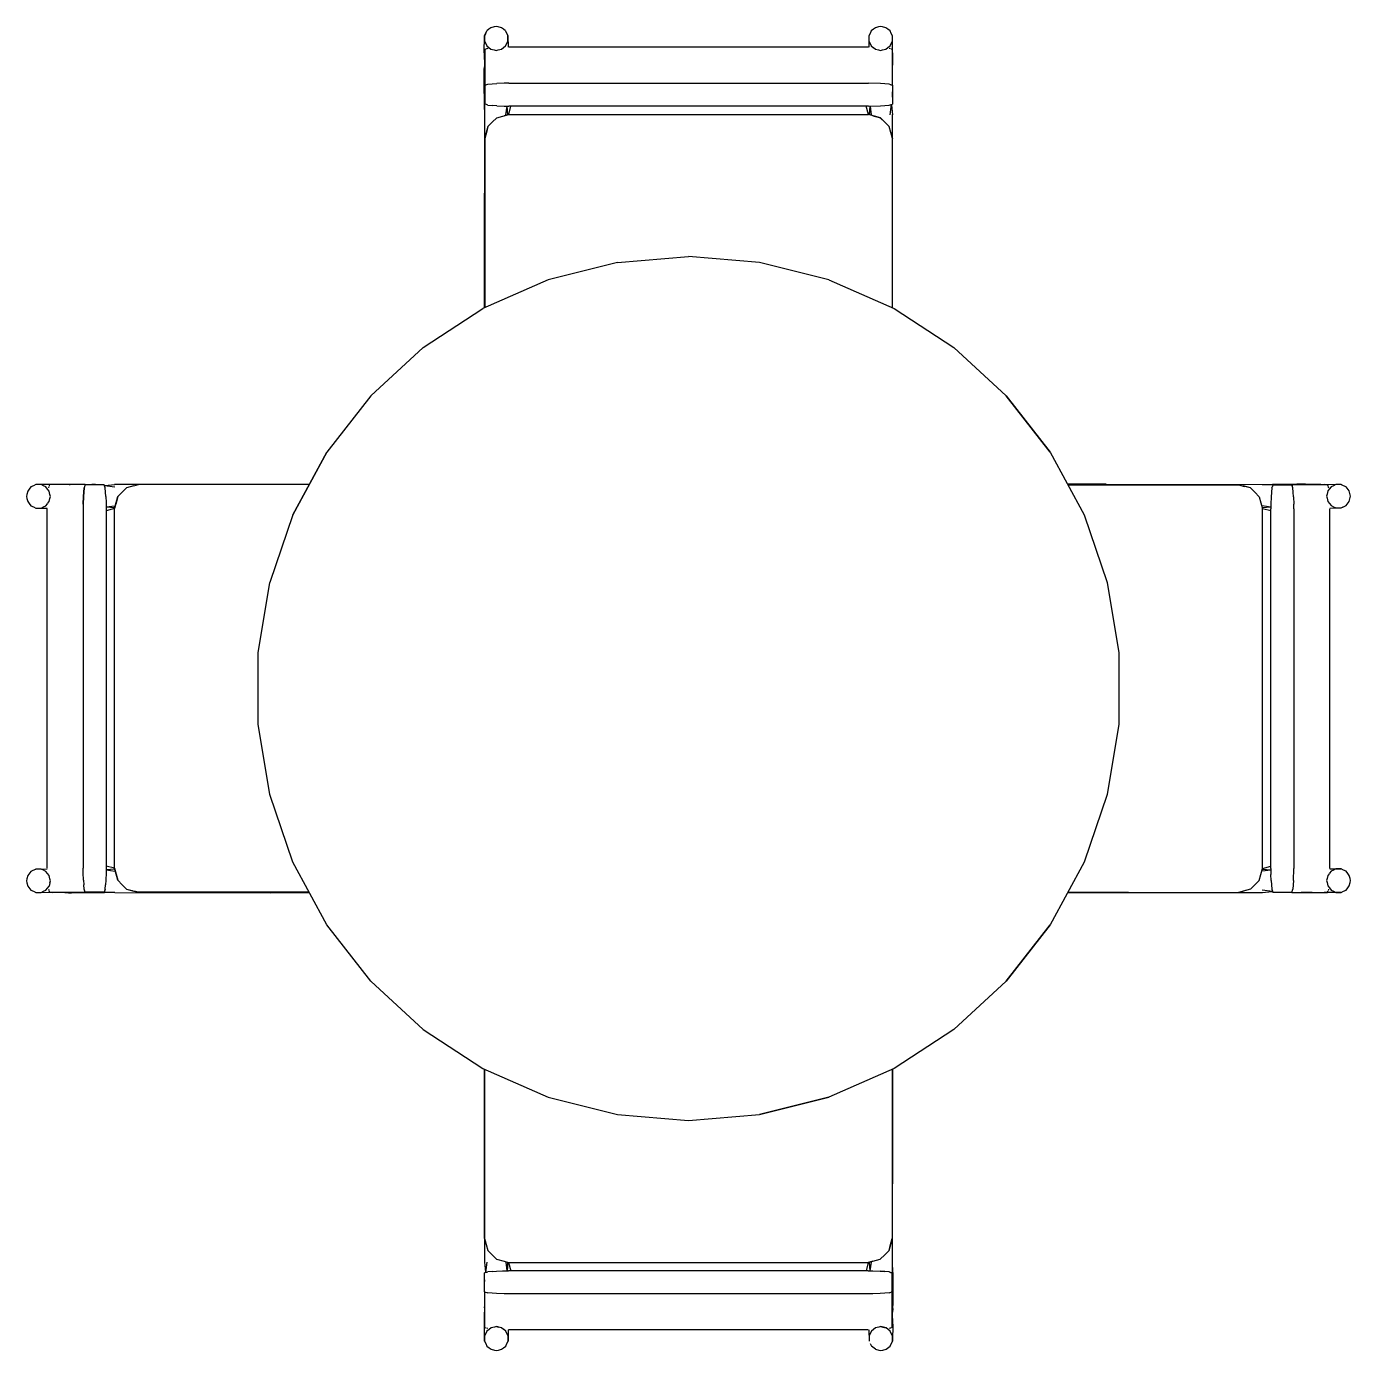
# Model space of a CAD drawing. Header units: metres. Extents: x -5.6 to 1.9, y -16.9 to 0.
# Drawn here: x -3.601 to -2.199, y -9.651 to -8.249 of the extents above; entities that cross this region are included whole.
import ezdxf

# ---------------------------------------------------------------- set-up
doc = ezdxf.new("R2010")
doc.units = ezdxf.units.M
doc.layers.add('Projection', color=5, linetype='Continuous')

msp = doc.modelspace()

# ---------------------------------------------------------------- linework, layer by layer
at = {"layer": 'Projection'}
for points in [[(-3.1164, -8.2766), (-3.1161, -8.2587)], [(-3.1161, -8.2587), (-3.1136, -8.2536)], [(-3.1148, -8.2561), (-3.1161, -8.2587)], [(-3.1161, -8.2587), (-3.1161, -8.2615)], [(-3.1114, -8.2518), (-3.1136, -8.2536)], [(-3.1092, -8.2501), (-3.1114, -8.2518)], [(-3.1058, -8.2493), (-3.1092, -8.2501)], [(-3.1037, -8.2488), (-3.1058, -8.2493)], [(-3.1016, -8.2493), (-3.1037, -8.2488)], [(-3.0982, -8.2501), (-3.1016, -8.2493)], [(-3.096, -8.2518), (-3.0982, -8.2501)], [(-3.0938, -8.2536), (-3.096, -8.2518)], [(-3.0938, -8.2536), (-3.0913, -8.2587)], [(-3.0913, -8.2587), (-3.0911, -8.2709)], [(-3.0913, -8.2615), (-3.0913, -8.2587)], [(-2.7089, -8.2587), (-2.7091, -8.2709)], [(-2.7076, -8.2561), (-2.7089, -8.2587)], [(-2.7089, -8.2587), (-2.7089, -8.2615)], [(-2.7064, -8.2536), (-2.7076, -8.2561)], [(-2.7042, -8.2518), (-2.7064, -8.2536)], [(-2.702, -8.2501), (-2.7042, -8.2518)], [(-2.6986, -8.2493), (-2.702, -8.2501)], [(-2.6965, -8.2488), (-2.6986, -8.2493)], [(-2.6944, -8.2493), (-2.6965, -8.2488)], [(-2.691, -8.2501), (-2.6944, -8.2493)], [(-2.6888, -8.2518), (-2.691, -8.2501)], [(-2.6865, -8.2536), (-2.6888, -8.2518)], [(-2.6853, -8.2561), (-2.6865, -8.2536)], [(-2.6841, -8.2587), (-2.6853, -8.2561)], [(-2.6838, -8.2766), (-2.6841, -8.2587)], [(-2.6841, -8.2615), (-2.6841, -8.2587)], [(-3.1161, -8.2615), (-3.1161, -8.2643)], [(-3.1161, -8.2643), (-3.1148, -8.2668)], [(-3.1141, -8.2726), (-3.1158, -8.2731)], [(-3.1158, -8.2731), (-3.1158, -8.3111)], [(-3.1148, -8.2668), (-3.1136, -8.2694)], [(-3.1136, -8.2694), (-3.1114, -8.2711)], [(-3.1124, -8.272), (-3.1136, -8.2724)], [(-3.1114, -8.2711), (-3.1092, -8.2729)], [(-3.1092, -8.2729), (-3.1058, -8.2737)], [(-3.1058, -8.2737), (-3.1037, -8.2741)], [(-3.1037, -8.2741), (-3.1016, -8.2737)], [(-3.1016, -8.2737), (-3.0982, -8.2729)], [(-3.0982, -8.2729), (-3.096, -8.2711)], [(-3.0959, -8.271), (-3.0938, -8.2694)], [(-3.0938, -8.2694), (-3.0925, -8.2668)], [(-3.0925, -8.2668), (-3.0913, -8.2643)], [(-3.0913, -8.2643), (-3.0913, -8.2615)], [(-2.7094, -8.2709), (-3.0904, -8.2709)], [(-2.7089, -8.2615), (-2.7089, -8.2643)], [(-2.7089, -8.2643), (-2.7076, -8.2668)], [(-2.7076, -8.2668), (-2.7064, -8.2694)], [(-2.7064, -8.2694), (-2.7043, -8.271)], [(-2.7042, -8.2711), (-2.702, -8.2729)], [(-2.702, -8.2729), (-2.6986, -8.2737)], [(-2.6986, -8.2737), (-2.6965, -8.2741)], [(-2.6965, -8.2741), (-2.6944, -8.2737)], [(-2.6944, -8.2737), (-2.691, -8.2729)], [(-2.691, -8.2729), (-2.6888, -8.2711)], [(-2.6888, -8.2711), (-2.6865, -8.2694)], [(-2.6862, -8.2724), (-2.6875, -8.272)], [(-2.6865, -8.2694), (-2.6853, -8.2668)], [(-2.6841, -8.2731), (-2.6854, -8.2727)], [(-2.6853, -8.2668), (-2.6841, -8.2643)], [(-2.6841, -8.2643), (-2.6841, -8.2615)], [(-2.684, -8.3111), (-2.684, -8.2731)], [(-3.1164, -8.2766), (-3.1161, -8.2917)], [(-2.6838, -8.2766), (-2.684, -8.2898)], [(-3.1162, -8.2895), (-3.1164, -8.2933)], [(-3.1164, -8.2966), (-3.1164, -8.2933)], [(-3.1163, -8.3058), (-3.1164, -8.2966)], [(-3.1162, -8.2895), (-3.1162, -8.2939)], [(-2.684, -8.2939), (-2.684, -8.2895)], [(-2.6838, -8.2952), (-2.684, -8.2939)], [(-2.684, -8.3012), (-2.6838, -8.2952)], [(-3.1164, -8.3197), (-3.1163, -8.3058)], [(-3.1158, -8.3111), (-3.1145, -8.3106)], [(-3.1158, -8.3111), (-3.1158, -8.331)], [(-3.1145, -8.3106), (-3.1124, -8.31)], [(-3.1124, -8.31), (-3.1078, -8.3096)], [(-3.1078, -8.3096), (-3.1031, -8.3092)], [(-3.0953, -8.309), (-3.1031, -8.3092)], [(-3.0904, -8.3089), (-3.0953, -8.309)], [(-3.0904, -8.3089), (-2.7094, -8.3089)], [(-2.6967, -8.3092), (-2.7094, -8.3089)], [(-2.6921, -8.3096), (-2.6967, -8.3092)], [(-2.6875, -8.31), (-2.6921, -8.3096)], [(-2.6858, -8.3105), (-2.6875, -8.31)], [(-2.6858, -8.3105), (-2.684, -8.3111)], [(-2.684, -8.3111), (-2.6858, -8.3105)], [(-2.684, -8.3111), (-2.684, -8.331)], [(-3.1164, -8.3197), (-3.1163, -8.3315)], [(-3.1162, -8.3294), (-3.1161, -8.3425)], [(-2.6838, -8.322), (-2.684, -8.3181)], [(-2.684, -8.3237), (-2.6838, -8.322)], [(-3.1161, -8.3425), (-3.1164, -8.5076)], [(-3.1163, -8.3315), (-3.1161, -8.3425)], [(-3.1141, -8.3316), (-3.1158, -8.331)], [(-3.1124, -8.3321), (-3.1141, -8.3316)], [(-3.1124, -8.3321), (-3.1078, -8.3325)], [(-3.1031, -8.3329), (-3.1078, -8.3325)], [(-3.1031, -8.3329), (-3.0953, -8.3331)], [(-3.1031, -8.3455), (-3.0904, -8.3421)], [(-3.0953, -8.3331), (-3.0904, -8.3332)], [(-3.0904, -8.3421), (-3.0953, -8.3434)], [(-3.0925, -8.3332), (-3.0938, -8.3425)], [(-3.0913, -8.3423), (-3.0922, -8.3332)], [(-3.0904, -8.3421), (-3.0881, -8.3332)], [(-2.7094, -8.3332), (-3.0904, -8.3332)], [(-3.0904, -8.3421), (-2.7094, -8.3421)], [(-2.7094, -8.3421), (-2.7118, -8.3332)], [(-2.7094, -8.3332), (-2.6967, -8.3329)], [(-2.6967, -8.3455), (-2.7094, -8.3421)], [(-2.7079, -8.3332), (-2.7088, -8.3422)], [(-2.7076, -8.3332), (-2.7064, -8.3425)], [(-2.7064, -8.3425), (-2.7071, -8.3332)], [(-2.7046, -8.3434), (-2.702, -8.3441)], [(-2.6967, -8.3329), (-2.6921, -8.3325)], [(-2.6921, -8.3325), (-2.6875, -8.3321)], [(-2.6875, -8.3321), (-2.6854, -8.3314)], [(-2.6865, -8.3425), (-2.6851, -8.3313)], [(-2.6854, -8.3314), (-2.684, -8.331)], [(-2.6851, -8.3319), (-2.6841, -8.3425)], [(-2.6838, -8.484), (-2.6841, -8.3425)], [(-2.684, -8.3602), (-2.684, -8.3421)], [(-3.1124, -8.3548), (-3.1145, -8.3626)], [(-3.1124, -8.3548), (-3.1141, -8.3611)], [(-3.1078, -8.3501), (-3.1124, -8.3548)], [(-3.1031, -8.3455), (-3.1078, -8.3501)], [(-3.1058, -8.3481), (-3.1078, -8.3501)], [(-2.7019, -8.3441), (-2.6967, -8.3455)], [(-2.6967, -8.3455), (-2.6921, -8.3501)], [(-2.6921, -8.3501), (-2.6965, -8.3458)], [(-2.6921, -8.3501), (-2.6875, -8.3548)], [(-2.684, -8.3675), (-2.6875, -8.3548)], [(-3.1141, -8.3611), (-3.1158, -8.3675)], [(-3.1158, -8.3675), (-3.1145, -8.3626)], [(-3.1145, -8.3626), (-3.1158, -8.3675)], [(-3.1158, -8.3675), (-3.1158, -8.5468)], [(-2.6858, -8.3611), (-2.684, -8.3675)], [(-2.684, -8.5469), (-2.684, -8.3675)], [(-2.6839, -8.5469), (-2.6838, -8.484)], [(-2.9753, -8.4987), (-2.9, -8.4925)], [(-2.8247, -8.4987), (-2.9, -8.4925)], [(-3.1164, -8.5076), (-3.1163, -8.547)], [(-3.1161, -8.5469), (-3.1161, -8.5084)], [(-2.9753, -8.4987), (-3.0486, -8.5173)], [(-2.7515, -8.5173), (-2.8247, -8.4987)], [(-3.0486, -8.5173), (-3.1177, -8.5476)], [(-2.7515, -8.5173), (-2.6823, -8.5476)], [(-3.181, -8.589), (-3.1177, -8.5476)], [(-2.6823, -8.5476), (-2.619, -8.589)], [(-3.181, -8.589), (-3.2366, -8.6401)], [(-3.181, -8.589), (-3.2366, -8.6401)], [(-2.619, -8.589), (-2.5634, -8.6401)], [(-3.2366, -8.6401), (-3.283, -8.6998)], [(-3.2366, -8.6401), (-3.283, -8.6998)], [(-2.5634, -8.6401), (-2.517, -8.6998)], [(-2.517, -8.6998), (-2.5634, -8.6401)], [(-3.319, -8.7662), (-3.283, -8.6998)], [(-3.283, -8.6998), (-3.319, -8.7662)], [(-2.517, -8.6998), (-2.481, -8.7662)], [(-3.5964, -8.7365), (-3.5982, -8.7388)], [(-3.5939, -8.7353), (-3.5964, -8.7365)], [(-3.5913, -8.7341), (-3.5939, -8.7353)], [(-3.5734, -8.7338), (-3.5913, -8.7341)], [(-3.5885, -8.7341), (-3.5913, -8.7341)], [(-3.5857, -8.7341), (-3.5885, -8.7341)], [(-3.5832, -8.7353), (-3.5857, -8.7341)], [(-3.5806, -8.7365), (-3.5832, -8.7353)], [(-3.5789, -8.7388), (-3.5806, -8.7365)], [(-3.5776, -8.7362), (-3.578, -8.7375)], [(-3.5769, -8.7341), (-3.5773, -8.7354)], [(-3.5389, -8.734), (-3.5769, -8.734)], [(-3.5607, -8.734), (-3.5734, -8.7338)], [(-3.5561, -8.734), (-3.5605, -8.734)], [(-3.5561, -8.734), (-3.5548, -8.7338)], [(-3.5488, -8.734), (-3.5548, -8.7338)], [(-3.5389, -8.734), (-3.54, -8.7375)], [(-3.5389, -8.734), (-3.519, -8.734)], [(-3.528, -8.7338), (-3.5319, -8.734)], [(-3.528, -8.7338), (-3.5263, -8.734)], [(-3.5186, -8.7354), (-3.519, -8.734)], [(-3.5187, -8.7351), (-3.5075, -8.7365)], [(-3.5179, -8.7375), (-3.5186, -8.7354)], [(-3.5181, -8.7351), (-3.5075, -8.7341)], [(-3.4897, -8.734), (-3.5079, -8.734)], [(-3.366, -8.7338), (-3.5075, -8.7341)], [(-3.366, -8.7338), (-3.5075, -8.7341)], [(-3.4874, -8.7354), (-3.4952, -8.7375)], [(-3.4874, -8.7354), (-3.4952, -8.7375)], [(-3.4874, -8.7354), (-3.4825, -8.734)], [(-3.3016, -8.734), (-3.4825, -8.734)], [(-3.3015, -8.7339), (-3.366, -8.7338)], [(-2.4576, -8.7336), (-2.4986, -8.7337)], [(-2.4584, -8.7339), (-2.4985, -8.7339)], [(-2.4984, -8.7342), (-2.3175, -8.7342)], [(-2.4576, -8.7336), (-2.2925, -8.7339)], [(-2.3175, -8.7342), (-2.3111, -8.7359)], [(-2.3175, -8.7342), (-2.3126, -8.7355)], [(-2.3048, -8.7376), (-2.3126, -8.7355)], [(-2.3048, -8.7376), (-2.3111, -8.7359)], [(-2.2925, -8.7339), (-2.2815, -8.7337)], [(-2.2925, -8.7339), (-2.2794, -8.7338)], [(-2.2821, -8.7376), (-2.2816, -8.7359)], [(-2.281, -8.7342), (-2.2816, -8.7359)], [(-2.281, -8.7342), (-2.2816, -8.7359)], [(-2.2815, -8.7337), (-2.2697, -8.7336)], [(-2.281, -8.7342), (-2.2611, -8.7342)], [(-2.2697, -8.7336), (-2.2558, -8.7337)], [(-2.2231, -8.7342), (-2.2611, -8.7342)], [(-2.2611, -8.7342), (-2.2607, -8.7355)], [(-2.26, -8.7376), (-2.2607, -8.7355)], [(-2.2466, -8.7336), (-2.2558, -8.7337)], [(-2.2466, -8.7336), (-2.2433, -8.7336)], [(-2.2395, -8.7338), (-2.2439, -8.7338)], [(-2.2433, -8.7336), (-2.2395, -8.7338)], [(-2.2417, -8.7339), (-2.2266, -8.7336)], [(-2.2302, -8.7339), (-2.2406, -8.7339)], [(-2.2266, -8.7336), (-2.2087, -8.7339)], [(-2.2231, -8.7342), (-2.2226, -8.7359)], [(-2.2224, -8.7364), (-2.222, -8.7376)], [(-2.2194, -8.7364), (-2.2211, -8.7386)], [(-2.2168, -8.7352), (-2.2194, -8.7364)], [(-2.2143, -8.7339), (-2.2168, -8.7352)], [(-2.2115, -8.7339), (-2.2143, -8.7339)], [(-2.2087, -8.7339), (-2.2115, -8.7339)], [(-2.2087, -8.7339), (-2.2036, -8.7364)], [(-2.2061, -8.7352), (-2.2087, -8.7339)], [(-2.2001, -8.7408), (-2.2036, -8.7364)], [(-3.6007, -8.7444), (-3.6012, -8.7465)], [(-3.6012, -8.7465), (-3.6007, -8.7486)], [(-3.5999, -8.741), (-3.6007, -8.7444)], [(-3.6007, -8.7486), (-3.5999, -8.752)], [(-3.5982, -8.7388), (-3.5999, -8.741)], [(-3.5771, -8.741), (-3.5789, -8.7388)], [(-3.5763, -8.7444), (-3.5771, -8.741)], [(-3.5771, -8.752), (-3.5763, -8.7486)], [(-3.5759, -8.7465), (-3.5763, -8.7444)], [(-3.5763, -8.7486), (-3.5759, -8.7465)], [(-3.5408, -8.7467), (-3.541, -8.7546)], [(-3.541, -8.7546), (-3.5408, -8.7467)], [(-3.5408, -8.7467), (-3.54, -8.7375)], [(-3.5404, -8.7421), (-3.5408, -8.7467)], [(-3.54, -8.7375), (-3.5404, -8.7421)], [(-3.5175, -8.7421), (-3.5179, -8.7375)], [(-3.5171, -8.7467), (-3.5175, -8.7421)], [(-3.5171, -8.7467), (-3.5169, -8.7531)], [(-3.5079, -8.7594), (-3.5045, -8.7467)], [(-3.5045, -8.7467), (-3.5066, -8.7546)], [(-3.5045, -8.7467), (-3.5059, -8.7519)], [(-3.5045, -8.7467), (-3.4952, -8.7375)], [(-2.3001, -8.7422), (-2.3048, -8.7376)], [(-2.2955, -8.7469), (-2.3001, -8.7422)], [(-2.2955, -8.7469), (-2.2921, -8.7596)], [(-2.2829, -8.7469), (-2.2831, -8.7547)], [(-2.2821, -8.7376), (-2.2829, -8.7469)], [(-2.2825, -8.7422), (-2.2829, -8.7469)], [(-2.2821, -8.7376), (-2.2825, -8.7422)], [(-2.2596, -8.7422), (-2.26, -8.7376)], [(-2.2592, -8.7469), (-2.2596, -8.7422)], [(-2.2592, -8.7469), (-2.259, -8.7547)], [(-2.2237, -8.7442), (-2.2241, -8.7463)], [(-2.2241, -8.7463), (-2.2237, -8.7484)], [(-2.2229, -8.7408), (-2.2237, -8.7442)], [(-2.2237, -8.7484), (-2.2229, -8.7518)], [(-2.2211, -8.7386), (-2.2229, -8.7408)], [(-2.1988, -8.7463), (-2.2001, -8.7408)], [(-2.2001, -8.7518), (-2.1988, -8.7463)], [(-3.5999, -8.752), (-3.5982, -8.7542)], [(-3.5982, -8.7542), (-3.5964, -8.7564)], [(-3.5964, -8.7564), (-3.5939, -8.7576)], [(-3.5939, -8.7576), (-3.5913, -8.7589)], [(-3.5913, -8.7589), (-3.5791, -8.7591)], [(-3.5913, -8.7589), (-3.5885, -8.7589)], [(-3.5885, -8.7589), (-3.5857, -8.7589)], [(-3.5857, -8.7589), (-3.5832, -8.7576)], [(-3.5832, -8.7576), (-3.5806, -8.7564)], [(-3.5806, -8.7564), (-3.579, -8.7543)], [(-3.5791, -9.1404), (-3.5791, -8.7594)], [(-3.5789, -8.7542), (-3.5771, -8.752)], [(-3.541, -8.7546), (-3.5411, -8.7594)], [(-3.5411, -8.7594), (-3.5411, -9.1404)], [(-3.5169, -8.7531), (-3.5168, -8.7594)], [(-3.5168, -8.7576), (-3.5075, -8.7564)], [(-3.5078, -8.7588), (-3.5168, -8.7579)], [(-3.5079, -8.7594), (-3.5168, -8.7618)], [(-3.5168, -8.7594), (-3.5168, -9.1404)], [(-3.5062, -8.7531), (-3.5079, -8.7594)], [(-3.5079, -9.1404), (-3.5079, -8.7594)], [(-3.5059, -8.752), (-3.5062, -8.7531)], [(-2.2925, -8.7562), (-2.2832, -8.7575)], [(-2.2832, -8.7578), (-2.2923, -8.7587)], [(-2.2832, -8.7619), (-2.2921, -8.7596)], [(-2.2921, -9.1406), (-2.2921, -8.7596)], [(-2.2831, -8.7547), (-2.2832, -8.7596)], [(-2.2832, -9.1406), (-2.2832, -8.7596)], [(-2.2589, -8.7596), (-2.259, -8.7547)], [(-2.2589, -8.7596), (-2.2589, -9.1406)], [(-2.2229, -8.7518), (-2.2211, -8.754)], [(-2.221, -8.7541), (-2.2194, -8.7562)], [(-2.2209, -8.7589), (-2.2087, -8.7587)], [(-2.2209, -9.1406), (-2.2209, -8.7596)], [(-2.2194, -8.7562), (-2.2168, -8.7575)], [(-2.2168, -8.7575), (-2.2143, -8.7587)], [(-2.2143, -8.7587), (-2.2115, -8.7587)], [(-2.2115, -8.7587), (-2.2087, -8.7587)], [(-2.2087, -8.7587), (-2.2036, -8.7562)], [(-2.2087, -8.7587), (-2.2061, -8.7575)], [(-2.2036, -8.7562), (-2.2001, -8.7518)], [(-3.319, -8.7662), (-3.3435, -8.8377)], [(-2.481, -8.7662), (-2.4565, -8.8377)], [(-3.3559, -8.9122), (-3.3435, -8.8377)], [(-3.3559, -8.9122), (-3.3435, -8.8377)], [(-2.4565, -8.8377), (-2.4441, -8.9122)], [(-3.3559, -8.9878), (-3.3559, -8.9122)], [(-2.4441, -8.9122), (-2.4441, -8.9878)], [(-3.3435, -9.0623), (-3.3559, -8.9878)], [(-2.4441, -8.9878), (-2.4565, -9.0623)], [(-3.319, -9.1338), (-3.3435, -9.0623)], [(-2.4565, -9.0623), (-2.481, -9.1338)], [(-3.5913, -9.1413), (-3.5964, -9.1438)], [(-3.5913, -9.1413), (-3.5791, -9.1411)], [(-3.5885, -9.1413), (-3.5913, -9.1413)], [(-3.5857, -9.1413), (-3.5885, -9.1413)], [(-3.5832, -9.1425), (-3.5857, -9.1413)], [(-3.5806, -9.1438), (-3.5832, -9.1425)], [(-3.541, -9.1453), (-3.5411, -9.1404)], [(-3.5168, -9.1404), (-3.5169, -9.1453)], [(-3.5079, -9.1404), (-3.5168, -9.1381)], [(-3.5077, -9.1413), (-3.5168, -9.1422)], [(-3.5075, -9.1438), (-3.5168, -9.1425)], [(-3.5062, -9.1468), (-3.5079, -9.1404)], [(-3.5079, -9.1404), (-3.5045, -9.1531)], [(-3.283, -9.2002), (-3.319, -9.1338)], [(-2.481, -9.1338), (-2.517, -9.2002)], [(-2.2955, -9.1533), (-2.2921, -9.1406)], [(-2.2832, -9.1424), (-2.2925, -9.1436)], [(-2.2922, -9.1412), (-2.2832, -9.1421)], [(-2.2921, -9.1406), (-2.2832, -9.1382)], [(-2.2832, -9.1406), (-2.2831, -9.1469)], [(-2.2592, -9.1533), (-2.2589, -9.1406)], [(-2.2209, -9.1409), (-2.2087, -9.1411)], [(-2.2168, -9.1424), (-2.2194, -9.1436)], [(-2.2143, -9.1411), (-2.2168, -9.1424)], [(-2.2115, -9.1411), (-2.2143, -9.1411)], [(-2.2087, -9.1411), (-2.2115, -9.1411)], [(-2.2061, -9.1424), (-2.2087, -9.1411)], [(-2.2036, -9.1436), (-2.2061, -9.1424)], [(-3.6007, -9.1516), (-3.6012, -9.1537)], [(-3.6012, -9.1537), (-3.6007, -9.1558)], [(-3.5999, -9.1482), (-3.6007, -9.1516)], [(-3.6007, -9.1558), (-3.5999, -9.1592)], [(-3.5964, -9.1438), (-3.5999, -9.1482)], [(-3.579, -9.1459), (-3.5806, -9.1438)], [(-3.5771, -9.1482), (-3.5789, -9.146)], [(-3.5763, -9.1516), (-3.5771, -9.1482)], [(-3.5763, -9.1558), (-3.5771, -9.1592)], [(-3.5759, -9.1537), (-3.5763, -9.1516)], [(-3.5763, -9.1558), (-3.5759, -9.1537)], [(-3.5408, -9.1531), (-3.541, -9.1453)], [(-3.5408, -9.1531), (-3.5404, -9.1578)], [(-3.5171, -9.1531), (-3.5175, -9.1578)], [(-3.5169, -9.1453), (-3.5171, -9.1531)], [(-3.5045, -9.1531), (-3.5062, -9.1468)], [(-3.5045, -9.1531), (-3.4999, -9.1578)], [(-3.5019, -9.1558), (-3.4999, -9.1578)], [(-2.3001, -9.1579), (-2.2955, -9.1533)], [(-2.2829, -9.1533), (-2.2831, -9.1469)], [(-2.2829, -9.1533), (-2.2825, -9.1579)], [(-2.2592, -9.1533), (-2.2596, -9.1579)], [(-2.2237, -9.1514), (-2.2241, -9.1535)], [(-2.2241, -9.1535), (-2.2237, -9.1556)], [(-2.2229, -9.148), (-2.2237, -9.1514)], [(-2.2237, -9.1556), (-2.2229, -9.159)], [(-2.2211, -9.1458), (-2.2229, -9.148)], [(-2.2194, -9.1436), (-2.221, -9.1457)], [(-2.2018, -9.1458), (-2.2036, -9.1436)], [(-2.2001, -9.148), (-2.2018, -9.1458)], [(-2.1993, -9.1514), (-2.2001, -9.148)], [(-2.2001, -9.159), (-2.1993, -9.1556)], [(-2.1988, -9.1535), (-2.1993, -9.1514)], [(-2.1993, -9.1556), (-2.1988, -9.1535)], [(-3.5999, -9.1592), (-3.5964, -9.1636)], [(-3.5964, -9.1636), (-3.5939, -9.1648)], [(-3.5939, -9.1648), (-3.5913, -9.1661)], [(-3.5734, -9.1664), (-3.5913, -9.1661)], [(-3.5913, -9.1661), (-3.5885, -9.1661)], [(-3.5885, -9.1661), (-3.5857, -9.1661)], [(-3.5857, -9.1661), (-3.5832, -9.1648)], [(-3.5832, -9.1648), (-3.5806, -9.1636)], [(-3.5806, -9.1636), (-3.5789, -9.1614)], [(-3.5789, -9.1614), (-3.5771, -9.1592)], [(-3.578, -9.1624), (-3.5776, -9.1636)], [(-3.5774, -9.1641), (-3.5769, -9.1658)], [(-3.5769, -9.1658), (-3.5389, -9.1658)], [(-3.5583, -9.1661), (-3.5734, -9.1664)], [(-3.5594, -9.1661), (-3.5698, -9.1661)], [(-3.5567, -9.1664), (-3.5605, -9.1662)], [(-3.5605, -9.1662), (-3.5561, -9.1662)], [(-3.5567, -9.1664), (-3.5534, -9.1664)], [(-3.5442, -9.1663), (-3.5534, -9.1664)], [(-3.5303, -9.1664), (-3.5442, -9.1663)], [(-3.54, -9.1624), (-3.5404, -9.1578)], [(-3.5393, -9.1645), (-3.54, -9.1624)], [(-3.5389, -9.1658), (-3.5393, -9.1645)], [(-3.519, -9.1658), (-3.5389, -9.1658)], [(-3.5185, -9.1663), (-3.5303, -9.1664)], [(-3.5075, -9.1661), (-3.5206, -9.1662)], [(-3.5179, -9.1624), (-3.519, -9.1658)], [(-3.5075, -9.1661), (-3.5185, -9.1663)], [(-3.5179, -9.1624), (-3.5175, -9.1578)], [(-3.5075, -9.1661), (-3.3424, -9.1664)], [(-3.4952, -9.1624), (-3.4999, -9.1578)], [(-3.4952, -9.1624), (-3.4889, -9.1641)], [(-3.4952, -9.1624), (-3.4874, -9.1645)], [(-3.4825, -9.1658), (-3.4874, -9.1645)], [(-3.4874, -9.1645), (-3.4825, -9.1658)], [(-3.3016, -9.1658), (-3.4825, -9.1658)], [(-3.3014, -9.1663), (-3.3424, -9.1664)], [(-3.3416, -9.1661), (-3.3015, -9.1661)], [(-2.434, -9.1662), (-2.4985, -9.1661)], [(-2.4984, -9.166), (-2.3175, -9.166)], [(-2.434, -9.1662), (-2.2925, -9.1659)], [(-2.3048, -9.1625), (-2.3175, -9.166)], [(-2.3175, -9.166), (-2.3126, -9.1646)], [(-2.3048, -9.1625), (-2.3126, -9.1646)], [(-2.3098, -9.166), (-2.2921, -9.166)], [(-2.3001, -9.1579), (-2.3048, -9.1625)], [(-2.3048, -9.1625), (-2.3001, -9.1579)], [(-2.2813, -9.1649), (-2.2925, -9.1635)], [(-2.2925, -9.1659), (-2.2819, -9.1649)], [(-2.2825, -9.1579), (-2.2821, -9.1625)], [(-2.2821, -9.1625), (-2.2814, -9.1646)], [(-2.2814, -9.1646), (-2.281, -9.166)], [(-2.2611, -9.166), (-2.281, -9.166)], [(-2.272, -9.1662), (-2.2737, -9.166)], [(-2.2681, -9.166), (-2.272, -9.1662)], [(-2.2611, -9.166), (-2.26, -9.1625)], [(-2.2611, -9.166), (-2.2231, -9.166)], [(-2.2596, -9.1579), (-2.26, -9.1625)], [(-2.2452, -9.1662), (-2.2512, -9.166)], [(-2.2439, -9.166), (-2.2452, -9.1662)], [(-2.2395, -9.166), (-2.2439, -9.166)], [(-2.2393, -9.166), (-2.2266, -9.1662)], [(-2.2087, -9.1659), (-2.2266, -9.1662)], [(-2.2231, -9.1659), (-2.2227, -9.1646)], [(-2.2229, -9.159), (-2.2211, -9.1612)], [(-2.222, -9.1625), (-2.2224, -9.1638)], [(-2.2211, -9.1612), (-2.2194, -9.1635)], [(-2.2194, -9.1635), (-2.2168, -9.1647)], [(-2.2168, -9.1647), (-2.2143, -9.1659)], [(-2.2143, -9.1659), (-2.2115, -9.1659)], [(-2.2115, -9.1659), (-2.2087, -9.1659)], [(-2.2087, -9.1659), (-2.2061, -9.1647)], [(-2.2061, -9.1647), (-2.2036, -9.1635)], [(-2.2036, -9.1635), (-2.2018, -9.1612)], [(-2.2018, -9.1612), (-2.2001, -9.159)], [(-3.2366, -9.2599), (-3.283, -9.2002)], [(-2.5634, -9.2599), (-2.517, -9.2002)], [(-2.517, -9.2002), (-2.5634, -9.2599)], [(-3.181, -9.311), (-3.2366, -9.2599)], [(-2.5634, -9.2599), (-2.619, -9.311)], [(-3.181, -9.311), (-3.1177, -9.3524)], [(-2.619, -9.311), (-2.6823, -9.3524)], [(-3.1177, -9.3524), (-3.0486, -9.3827)], [(-3.1161, -9.3531), (-3.1162, -9.416)], [(-3.116, -9.5325), (-3.116, -9.3531)], [(-2.6823, -9.3524), (-2.7515, -9.3827)], [(-2.6842, -9.3532), (-2.6842, -9.5325)], [(-2.6839, -9.3916), (-2.6839, -9.3531)], [(-2.6836, -9.3924), (-2.6837, -9.353)], [(-3.0486, -9.3827), (-2.9753, -9.4013)], [(-2.8247, -9.4013), (-2.7515, -9.3827)], [(-2.7515, -9.3827), (-2.8247, -9.4013)], [(-2.6839, -9.5575), (-2.6836, -9.3924)], [(-2.6839, -9.5575), (-2.6836, -9.3924)], [(-2.9753, -9.4013), (-2.9, -9.4075)], [(-2.9, -9.4075), (-2.8247, -9.4013)], [(-3.1162, -9.416), (-3.1159, -9.5575)], [(-3.116, -9.5325), (-3.1146, -9.5374)], [(-3.116, -9.5325), (-3.1142, -9.5389)], [(-2.6859, -9.5389), (-2.6842, -9.5325)], [(-2.6842, -9.5325), (-2.6855, -9.5374)], [(-3.116, -9.5398), (-3.116, -9.5579)], [(-3.1142, -9.5389), (-3.1125, -9.5452)], [(-3.1033, -9.5545), (-3.1125, -9.5452)], [(-2.6969, -9.5545), (-2.6922, -9.5499)], [(-2.6942, -9.5519), (-2.6922, -9.5499)], [(-2.6876, -9.5452), (-2.6922, -9.5499)], [(-2.6876, -9.5452), (-2.6855, -9.5374)], [(-2.6876, -9.5452), (-2.6859, -9.5389)], [(-3.1159, -9.5575), (-3.1149, -9.5681)], [(-3.1135, -9.5575), (-3.1149, -9.5687)], [(-3.1033, -9.5545), (-3.0954, -9.5566)], [(-3.0954, -9.5566), (-3.0906, -9.5579)], [(-3.0936, -9.5575), (-3.0924, -9.5668)], [(-3.0921, -9.5668), (-3.0912, -9.5578)], [(-3.0912, -9.5578), (-3.0921, -9.5668)], [(-3.0906, -9.5579), (-3.0882, -9.5668)], [(-3.0906, -9.5579), (-2.7096, -9.5579)], [(-2.7096, -9.5579), (-2.7119, -9.5668)], [(-2.7047, -9.5566), (-2.7096, -9.5579)], [(-2.7096, -9.5579), (-2.7047, -9.5566)], [(-2.7087, -9.5577), (-2.7078, -9.5668)], [(-2.7075, -9.5668), (-2.7062, -9.5575)], [(-2.7047, -9.5566), (-2.6969, -9.5545)], [(-2.6837, -9.5685), (-2.6839, -9.5575)], [(-2.6838, -9.5706), (-2.6839, -9.5575)], [(-3.116, -9.5763), (-3.1162, -9.578)], [(-3.116, -9.5819), (-3.1162, -9.578)], [(-3.1146, -9.5686), (-3.116, -9.569)], [(-3.116, -9.5889), (-3.116, -9.569)], [(-3.1146, -9.5686), (-3.1125, -9.5679)], [(-3.1079, -9.5675), (-3.1125, -9.5679)], [(-3.1079, -9.5675), (-3.1033, -9.5671)], [(-3.1033, -9.5671), (-3.0906, -9.5668)], [(-3.1033, -9.5671), (-3.0969, -9.5669)], [(-3.0969, -9.5669), (-3.0906, -9.5668)], [(-2.7096, -9.5668), (-3.0906, -9.5668)], [(-2.7096, -9.5668), (-2.7047, -9.5669)], [(-2.7047, -9.5669), (-2.6969, -9.5671)], [(-2.6969, -9.5671), (-2.6922, -9.5675)], [(-2.6876, -9.5679), (-2.6969, -9.5671)], [(-2.6876, -9.5679), (-2.6922, -9.5675)], [(-2.6859, -9.5684), (-2.6876, -9.5679)], [(-2.6876, -9.5679), (-2.6842, -9.569)], [(-2.6859, -9.5684), (-2.6842, -9.569)], [(-2.6842, -9.5889), (-2.6842, -9.569)], [(-2.6837, -9.5685), (-2.6836, -9.5803)], [(-3.116, -9.5889), (-3.116, -9.6269)], [(-3.116, -9.5889), (-3.1125, -9.59)], [(-3.1033, -9.5908), (-3.1125, -9.59)], [(-3.0906, -9.5911), (-3.1033, -9.5908)], [(-3.0954, -9.591), (-3.1033, -9.5908)], [(-3.0906, -9.5911), (-3.0954, -9.591)], [(-2.7096, -9.5911), (-3.0906, -9.5911)], [(-2.7047, -9.591), (-2.7096, -9.5911)], [(-2.6969, -9.5908), (-2.7047, -9.591)], [(-2.6922, -9.5904), (-2.6969, -9.5908)], [(-2.6876, -9.59), (-2.6922, -9.5904)], [(-2.6876, -9.59), (-2.6855, -9.5893)], [(-2.6842, -9.5889), (-2.6855, -9.5893)], [(-2.6842, -9.6269), (-2.6842, -9.5889)], [(-2.6836, -9.5803), (-2.6837, -9.5942)], [(-3.116, -9.5988), (-3.1162, -9.6048)], [(-3.116, -9.6061), (-3.1162, -9.6048)], [(-2.6837, -9.5942), (-2.6836, -9.6034)], [(-2.6836, -9.6067), (-2.6836, -9.6034)], [(-3.1162, -9.6234), (-3.116, -9.6107)], [(-3.116, -9.6061), (-3.116, -9.6105)], [(-2.6836, -9.6234), (-2.6839, -9.6106)], [(-2.6838, -9.6105), (-2.6838, -9.6061)], [(-2.6836, -9.6067), (-2.6838, -9.6105)], [(-3.1159, -9.6413), (-3.1162, -9.6234)], [(-3.1159, -9.6269), (-3.1146, -9.6273)], [(-3.1147, -9.6332), (-3.1159, -9.6357)], [(-3.1135, -9.6306), (-3.1147, -9.6332)], [(-3.1125, -9.628), (-3.1138, -9.6276)], [(-3.1112, -9.6289), (-3.1135, -9.6306)], [(-3.109, -9.6271), (-3.1112, -9.6289)], [(-3.1056, -9.6263), (-3.109, -9.6271)], [(-3.1035, -9.6259), (-3.1056, -9.6263)], [(-3.098, -9.6271), (-3.1035, -9.6259)], [(-3.1035, -9.6259), (-3.1014, -9.6263)], [(-3.098, -9.6271), (-3.1014, -9.6263)], [(-3.0958, -9.6289), (-3.098, -9.6271)], [(-3.0936, -9.6306), (-3.0957, -9.629)], [(-3.0924, -9.6332), (-3.0936, -9.6306)], [(-3.0911, -9.6357), (-3.0924, -9.6332)], [(-3.0909, -9.6291), (-3.0911, -9.6413)], [(-2.7096, -9.6291), (-3.0906, -9.6291)], [(-2.7089, -9.6291), (-2.7087, -9.6413)], [(-2.7075, -9.6332), (-2.7087, -9.6357)], [(-2.7062, -9.6306), (-2.7075, -9.6332)], [(-2.7041, -9.629), (-2.7062, -9.6306)], [(-2.7018, -9.6271), (-2.704, -9.6289)], [(-2.6984, -9.6263), (-2.7018, -9.6271)], [(-2.6963, -9.6259), (-2.6984, -9.6263)], [(-2.6908, -9.6271), (-2.6963, -9.6259)], [(-2.6963, -9.6259), (-2.6942, -9.6263)], [(-2.6942, -9.6263), (-2.6908, -9.6271)], [(-2.6886, -9.6289), (-2.6908, -9.6271)], [(-2.6864, -9.6306), (-2.6886, -9.6289)], [(-2.6864, -9.6276), (-2.6876, -9.628)], [(-2.6852, -9.6332), (-2.6864, -9.6306)], [(-2.6842, -9.6269), (-2.6859, -9.6274)], [(-2.6839, -9.6357), (-2.6852, -9.6332)], [(-2.6836, -9.6234), (-2.6839, -9.6413)], [(-3.1159, -9.6357), (-3.1159, -9.6385)], [(-3.1159, -9.6385), (-3.1159, -9.6413)], [(-3.1159, -9.6413), (-3.1147, -9.6439)], [(-3.1147, -9.6439), (-3.1135, -9.6464)], [(-3.1135, -9.6464), (-3.1112, -9.6482)], [(-3.0958, -9.6482), (-3.0936, -9.6464)], [(-3.0936, -9.6464), (-3.0924, -9.6439)], [(-3.0924, -9.6439), (-3.0911, -9.6413)], [(-3.0911, -9.6385), (-3.0911, -9.6357)], [(-3.0911, -9.6413), (-3.0911, -9.6385)], [(-2.7087, -9.6357), (-2.7087, -9.6385)], [(-2.7087, -9.6385), (-2.7087, -9.6413)], [(-2.7075, -9.6439), (-2.7062, -9.6464)], [(-2.7018, -9.6499), (-2.7062, -9.6464)], [(-2.6908, -9.6499), (-2.6864, -9.6464)], [(-2.6864, -9.6464), (-2.6839, -9.6413)], [(-2.6839, -9.6385), (-2.6839, -9.6357)], [(-2.6839, -9.6413), (-2.6839, -9.6385)], [(-3.1112, -9.6482), (-3.109, -9.6499)], [(-3.109, -9.6499), (-3.1056, -9.6507)], [(-3.1056, -9.6507), (-3.1035, -9.6512)], [(-3.1035, -9.6512), (-3.1014, -9.6507)], [(-3.1014, -9.6507), (-3.098, -9.6499)], [(-3.098, -9.6499), (-3.0958, -9.6482)], [(-2.7018, -9.6499), (-2.6984, -9.6507)], [(-2.6984, -9.6507), (-2.6963, -9.6512)], [(-2.6963, -9.6512), (-2.6942, -9.6507)], [(-2.6942, -9.6507), (-2.6908, -9.6499)]]:
    msp.add_lwpolyline(points, dxfattribs=at)

doc.saveas('drawing.dxf')
